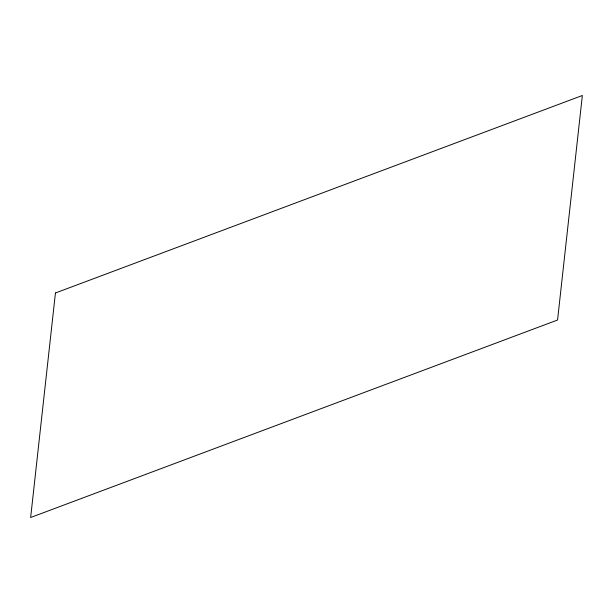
<?xml version="1.0" encoding="UTF-8"?>
<svg xmlns="http://www.w3.org/2000/svg" width="613" height="613" viewBox="0 0 613 613"><rect width="100%" height="100%" fill="white"/><g stroke="black" fill="none" stroke-linecap="round" stroke-linejoin="round"><path stroke-width="0.92" d="M55.438 292.991L30.65 517.502L557.562 320.009L582.35 95.498L55.438 292.991"/></g></svg>
